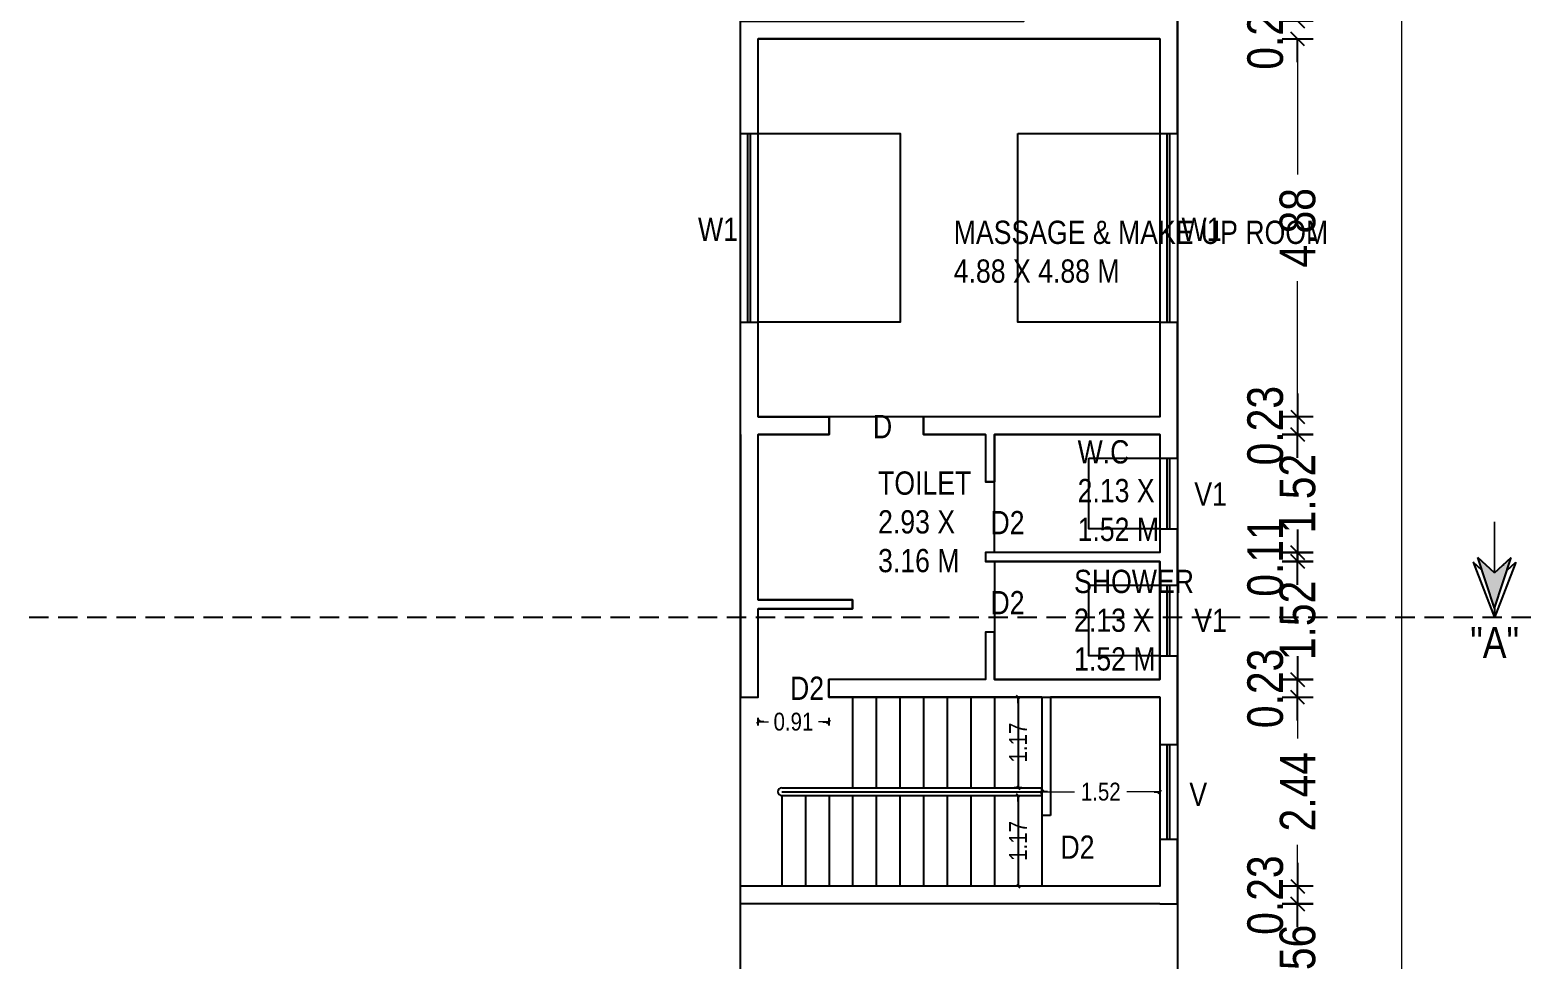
# Model space of a CAD drawing. Header units: metres. Extents: x 1185 to 1291, y 1063 to 1193.
# Drawn here: x 1216.16 to 1235.52, y 1073.34 to 1085.34 of the extents above; entities that cross this region are included whole.
import ezdxf
from ezdxf.enums import TextEntityAlignment as Align

# ---------------------------------------------------------------- set-up
doc = ezdxf.new("R2010")
doc.units = ezdxf.units.M
doc.header["$MEASUREMENT"] = 0
doc.linetypes.add('DASHED', pattern=[0.75, 0.5, -0.25])
doc.linetypes.add('DASHED2', pattern=[0.375, 0.25, -0.125])
doc.layers.add('041 Window Elevation', color=154, linetype='Continuous', lineweight=13)
doc.layers.add('042 Window Glass', color=8, linetype='Continuous', lineweight=25)
for name, color, linetype in [('BLK_2_FLR_0_BLT_UP_AREA', 2, 'Continuous'), ('BLK_2_FLR_0_CARPET_AREA', 2, 'Continuous'), ('BLK_2_FLR_0_EXIT_WIDTH_DOOR', 2, 'Continuous'), ('BLK_2_FLR_0_REGULAR_ROOM_1', 1, 'Continuous'), ('BLK_2_FLR_0_ROOM_1_LIGHT_VENTILATION_1', 1, 'Continuous'), ('BLK_2_FLR_0_WC_BATH', 223, 'Continuous'), ('Grid Line', 8, 'Continuous'), ('TOILET_VENTILATION', 6, 'Continuous')]:
    doc.layers.add(name, color=color, linetype=linetype)
doc.styles.add('Arial', font='swissc.ttf')
doc.styles.get("Standard").update_dxf_attribs({"font": 'swisscb.ttf'})
doc.dimstyles.new('FLOOR DIM BUILDING DIM', dxfattribs={"dimtxt": 0.23, "dimasz": 0.025, "dimexe": 0.075, "dimexo": 0.3, "dimgap": 0.09, "dimtad": 0, "dimzin": 3, "dimdsep": 46, "dimtxsty": 'Arial', "dimblk": 'JM1', "dimcen": -0.09, "dimse1": 1, "dimse2": 1, "dimclrd": 5, "dimclre": 250, "dimclrt": 3, "dimazin": 0, "dimtfac": 0.65, "dimtix": 1, "dimtofl": 0, "dimtmove": 0, "dimatfit": 2, "dimfxl": 0, "dimfrac": 1, "dimtolj": 1, "dimlwd": 18, "dimlwe": -1, "dimarcsym": 0})

# ---------------------------------------------------------------- blocks, each defined once
blk = doc.blocks.new('JM1')
at = {"color": 2}
for p, q in [((0, 2), (0, -2)), ((-3, 0), (0, 0)), ((-0.88, -0.88), (0.88, 0.88))]:
    blk.add_line(p, q, dxfattribs=at)
blk = doc.blocks.new('*D63')
at = {"color": 5, "lineweight": 18}
for p, q in [((1232.51, 1074.164), (1232.51, 1074.264)), ((1232.51, 1072.402), (1232.51, 1072.302))]:
    blk.add_line(p, q, dxfattribs=at)
at = {"layer": 'DEFPOINTS', "color": 0, "lineweight": -3}
for p in [(1230.96, 1074.064), (1232.51, 1074.064), (1230.96, 1072.502)]:
    blk.add_point(p, dxfattribs=at)
at = {"color": 5, "lineweight": 18, "xscale": 0.1, "yscale": 0.1, "zscale": 0.1}
for p, rotation in [((1232.51, 1074.064), 270), ((1232.51, 1072.502), 90)]:
    blk.add_blockref('JM1', p, dxfattribs=dict(at, rotation=rotation))
at = {"color": 3, "lineweight": -3, "insert": (1232.51, 1073.283), "char_height": 0.46, "attachment_point": 5, "rotation": 90, "style": 'Arial'}
blk.add_mtext('\\A1;1.56', dxfattribs=at)
blk = doc.blocks.new('*D91')
at = {"color": 5, "lineweight": 18}
for p, q in [((1232.51, 1074.393), (1232.51, 1074.493)), ((1232.51, 1073.964), (1232.51, 1073.864))]:
    blk.add_line(p, q, dxfattribs=at)
at = {"layer": 'DEFPOINTS', "color": 0, "lineweight": -3}
for p in [(1230.732, 1074.293), (1232.51, 1074.293), (1230.96, 1074.064)]:
    blk.add_point(p, dxfattribs=at)
at = {"color": 5, "lineweight": 18, "xscale": 0.1, "yscale": 0.1, "zscale": 0.1}
for p, rotation in [((1232.51, 1074.293), 270), ((1232.51, 1074.064), 90)]:
    blk.add_blockref('JM1', p, dxfattribs=dict(at, rotation=rotation))
at = {"color": 3, "lineweight": -3, "insert": (1232.094, 1074.178), "char_height": 0.46, "attachment_point": 5, "rotation": 90, "style": 'Arial'}
blk.add_mtext('\\A1;0.23', dxfattribs=at)
blk = doc.blocks.new('*D92')
at = {"color": 5, "lineweight": 18}
for p, q in [((1232.51, 1076.631), (1232.51, 1076.197)), ((1232.51, 1074.393), (1232.51, 1074.827))]:
    blk.add_line(p, q, dxfattribs=at)
at = {"layer": 'DEFPOINTS', "color": 0, "lineweight": -3}
for p in [(1230.732, 1076.731), (1232.51, 1076.731), (1230.732, 1074.293)]:
    blk.add_point(p, dxfattribs=at)
at = {"color": 5, "lineweight": 18, "xscale": 0.1, "yscale": 0.1, "zscale": 0.1}
for p, rotation in [((1232.51, 1076.731), 90), ((1232.51, 1074.293), 270)]:
    blk.add_blockref('JM1', p, dxfattribs=dict(at, rotation=rotation))
at = {"color": 3, "lineweight": -3, "insert": (1232.51, 1075.512), "char_height": 0.46, "attachment_point": 5, "rotation": 90, "style": 'Arial'}
blk.add_mtext('\\A1;2.44', dxfattribs=at)
blk = doc.blocks.new('*D93')
at = {"color": 5, "lineweight": 18}
for p, q in [((1232.51, 1077.06), (1232.51, 1077.16)), ((1232.51, 1076.631), (1232.51, 1076.531))]:
    blk.add_line(p, q, dxfattribs=at)
at = {"layer": 'DEFPOINTS', "color": 0, "lineweight": -3}
for p in [(1230.732, 1076.96), (1232.51, 1076.96), (1230.732, 1076.731)]:
    blk.add_point(p, dxfattribs=at)
at = {"color": 5, "lineweight": 18, "xscale": 0.1, "yscale": 0.1, "zscale": 0.1}
for p, rotation in [((1232.51, 1076.96), 270), ((1232.51, 1076.731), 90)]:
    blk.add_blockref('JM1', p, dxfattribs=dict(at, rotation=rotation))
at = {"color": 3, "lineweight": -3, "insert": (1232.094, 1076.845), "char_height": 0.46, "attachment_point": 5, "rotation": 90, "style": 'Arial'}
blk.add_mtext('\\A1;0.23', dxfattribs=at)
blk = doc.blocks.new('*D94')
at = {"color": 5, "lineweight": 18}
for p, q in [((1232.51, 1078.584), (1232.51, 1078.684)), ((1232.51, 1076.86), (1232.51, 1076.76))]:
    blk.add_line(p, q, dxfattribs=at)
at = {"layer": 'DEFPOINTS', "color": 0, "lineweight": -3}
for p in [(1230.732, 1078.484), (1232.51, 1078.484), (1230.732, 1076.96)]:
    blk.add_point(p, dxfattribs=at)
at = {"color": 5, "lineweight": 18, "xscale": 0.1, "yscale": 0.1, "zscale": 0.1}
for p, rotation in [((1232.51, 1078.484), 270), ((1232.51, 1076.96), 90)]:
    blk.add_blockref('JM1', p, dxfattribs=dict(at, rotation=rotation))
at = {"color": 3, "lineweight": -3, "insert": (1232.51, 1077.722), "char_height": 0.46, "attachment_point": 5, "rotation": 90, "style": 'Arial'}
blk.add_mtext('\\A1;1.52', dxfattribs=at)
blk = doc.blocks.new('*D95')
at = {"color": 5, "lineweight": 18}
for p, q in [((1232.51, 1078.698), (1232.51, 1078.798)), ((1232.51, 1078.384), (1232.51, 1078.284))]:
    blk.add_line(p, q, dxfattribs=at)
at = {"layer": 'DEFPOINTS', "color": 0, "lineweight": -3}
for p in [(1230.732, 1078.598), (1232.51, 1078.598), (1230.732, 1078.484)]:
    blk.add_point(p, dxfattribs=at)
at = {"color": 5, "lineweight": 18, "xscale": 0.1, "yscale": 0.1, "zscale": 0.1}
for p, rotation in [((1232.51, 1078.598), 270), ((1232.51, 1078.484), 90)]:
    blk.add_blockref('JM1', p, dxfattribs=dict(at, rotation=rotation))
at = {"color": 3, "lineweight": -3, "insert": (1232.094, 1078.541), "char_height": 0.46, "attachment_point": 5, "rotation": 90, "style": 'Arial'}
blk.add_mtext('\\A1;0.11', dxfattribs=at)
blk = doc.blocks.new('*D96')
at = {"color": 5, "lineweight": 18}
for p, q in [((1232.51, 1080.222), (1232.51, 1080.322)), ((1232.51, 1078.498), (1232.51, 1078.398))]:
    blk.add_line(p, q, dxfattribs=at)
at = {"layer": 'DEFPOINTS', "color": 0, "lineweight": -3}
for p in [(1230.732, 1080.122), (1232.51, 1080.122), (1230.732, 1078.598)]:
    blk.add_point(p, dxfattribs=at)
at = {"color": 5, "lineweight": 18, "xscale": 0.1, "yscale": 0.1, "zscale": 0.1}
for p, rotation in [((1232.51, 1080.122), 270), ((1232.51, 1078.598), 90)]:
    blk.add_blockref('JM1', p, dxfattribs=dict(at, rotation=rotation))
at = {"color": 3, "lineweight": -3, "insert": (1232.51, 1079.36), "char_height": 0.46, "attachment_point": 5, "rotation": 90, "style": 'Arial'}
blk.add_mtext('\\A1;1.52', dxfattribs=at)
blk = doc.blocks.new('*D97')
at = {"color": 5, "lineweight": 18}
for p, q in [((1232.51, 1080.45), (1232.51, 1080.55)), ((1232.51, 1080.022), (1232.51, 1079.922))]:
    blk.add_line(p, q, dxfattribs=at)
at = {"layer": 'DEFPOINTS', "color": 0, "lineweight": -3}
for p in [(1230.732, 1080.35), (1232.51, 1080.35), (1230.732, 1080.122)]:
    blk.add_point(p, dxfattribs=at)
at = {"color": 5, "lineweight": 18, "xscale": 0.1, "yscale": 0.1, "zscale": 0.1}
for p, rotation in [((1232.51, 1080.35), 270), ((1232.51, 1080.122), 90)]:
    blk.add_blockref('JM1', p, dxfattribs=dict(at, rotation=rotation))
at = {"color": 3, "lineweight": -3, "insert": (1232.094, 1080.236), "char_height": 0.46, "attachment_point": 5, "rotation": 90, "style": 'Arial'}
blk.add_mtext('\\A1;0.23', dxfattribs=at)
blk = doc.blocks.new('*D98')
at = {"color": 5, "lineweight": 18}
for p, q in [((1232.51, 1085.127), (1232.51, 1083.479)), ((1232.51, 1080.45), (1232.51, 1082.099))]:
    blk.add_line(p, q, dxfattribs=at)
at = {"layer": 'DEFPOINTS', "color": 0, "lineweight": -3}
for p in [(1230.732, 1085.227), (1232.51, 1085.227), (1230.732, 1080.35)]:
    blk.add_point(p, dxfattribs=at)
at = {"color": 5, "lineweight": 18, "xscale": 0.1, "yscale": 0.1, "zscale": 0.1}
for p, rotation in [((1232.51, 1085.227), 90), ((1232.51, 1080.35), 270)]:
    blk.add_blockref('JM1', p, dxfattribs=dict(at, rotation=rotation))
at = {"color": 3, "lineweight": -3, "insert": (1232.51, 1082.789), "char_height": 0.46, "attachment_point": 5, "rotation": 90, "style": 'Arial'}
blk.add_mtext('\\A1;4.88', dxfattribs=at)
blk = doc.blocks.new('*D99')
at = {"color": 5, "lineweight": 18}
for p, q in [((1232.51, 1085.556), (1232.51, 1085.656)), ((1232.51, 1085.127), (1232.51, 1085.027))]:
    blk.add_line(p, q, dxfattribs=at)
at = {"layer": 'DEFPOINTS', "color": 0, "lineweight": -3}
for p in [(1230.732, 1085.456), (1232.51, 1085.456), (1230.732, 1085.227)]:
    blk.add_point(p, dxfattribs=at)
at = {"color": 5, "lineweight": 18, "xscale": 0.1, "yscale": 0.1, "zscale": 0.1}
for p, rotation in [((1232.51, 1085.456), 270), ((1232.51, 1085.227), 90)]:
    blk.add_blockref('JM1', p, dxfattribs=dict(at, rotation=rotation))
at = {"color": 3, "lineweight": -3, "insert": (1232.094, 1085.342), "char_height": 0.46, "attachment_point": 5, "rotation": 90, "style": 'Arial'}
blk.add_mtext('\\A1;0.23', dxfattribs=at)
blk = doc.blocks.new('*D64')
at = {"color": 5, "lineweight": 18}
for p, q in [((1233.852, 1114.617), (1233.852, 1091.782)), ((1233.852, 1067.268), (1233.852, 1090.102))]:
    blk.add_line(p, q, dxfattribs=at)
at = {"layer": 'DEFPOINTS', "color": 0, "lineweight": -3}
for p in [(1230.96, 1114.717), (1230.96, 1067.168), (1233.852, 1067.168)]:
    blk.add_point(p, dxfattribs=at)
at = {"color": 5, "lineweight": 18, "xscale": 0.1, "yscale": 0.1, "zscale": 0.1}
for p, rotation in [((1233.852, 1114.717), 90), ((1233.852, 1067.168), 270)]:
    blk.add_blockref('JM1', p, dxfattribs=dict(at, rotation=rotation))
at = {"color": 3, "lineweight": -3, "insert": (1233.852, 1090.942), "char_height": 0.46, "attachment_point": 5, "rotation": 90, "style": 'Arial'}
blk.add_mtext('\\A1;47.55', dxfattribs=at)
blk = doc.blocks.new('SECTION CUT POINTER')
h = blk.add_hatch(color=256)
h.dxf.hatch_style = 1
h.paths.add_polyline_path([(0, 0.55), (-0.261, -0.24), (0, 0), (0.261, -0.24)])
at = {"linetype": 'Continuous', "ltscale": 250}
for p, q in [((-0.334, -0.167), (0, 0.7)), ((0, 0.55), (-0.261, -0.24)), ((0.334, -0.167), (0, 0.7)), ((0, 0.55), (0.261, -0.24)), ((0, 0), (-0.261, -0.24)), ((0, 0), (0.261, -0.24)), ((-0.193, -0.037), (-0.334, -0.167)), ((-0.146, -0.134), (-0.13, -0.119)), ((0.193, -0.037), (0.334, -0.167))]:
    blk.add_line(p, q, dxfattribs=at)
blk.add_line((0, 0.55), (0, 0.7))
at = {"const_width": 0.03}
blk.add_lwpolyline([(0, 0), (0, -0.8)], dxfattribs=at)
blk = doc.blocks.new('*D216')
at = {"color": 5, "linetype": 'Continuous', "lineweight": 18}
for p, q in [((1228.903, 1075.437), (1228.903, 1075.216)), ((1228.903, 1074.318), (1228.903, 1074.539))]:
    blk.add_line(p, q, dxfattribs=at)
at = {"layer": 'DEFPOINTS', "color": 0, "lineweight": -3}
for p in [(1228.903, 1075.462), (1228.903, 1074.293), (1228.903, 1074.293)]:
    blk.add_point(p, dxfattribs=at)
at = {"color": 5, "lineweight": 18, "xscale": 0.025, "yscale": 0.025, "zscale": 0.025}
for p, rotation in [((1228.903, 1075.462), 90), ((1228.903, 1074.293), 270)]:
    blk.add_blockref('JM1', p, dxfattribs=dict(at, rotation=rotation))
at = {"color": 3, "lineweight": -3, "insert": (1228.903, 1074.877), "char_height": 0.23, "attachment_point": 5, "rotation": 90, "style": 'Arial'}
blk.add_mtext('\\A1;1.17', dxfattribs=at)
blk = doc.blocks.new('*D217')
at = {"color": 5, "linetype": 'Continuous', "lineweight": 18}
for p, q in [((1228.903, 1076.706), (1228.903, 1076.485)), ((1228.903, 1075.587), (1228.903, 1075.808))]:
    blk.add_line(p, q, dxfattribs=at)
at = {"layer": 'DEFPOINTS', "color": 0, "lineweight": -3}
for p in [(1228.903, 1076.731), (1228.903, 1076.731), (1228.903, 1075.562)]:
    blk.add_point(p, dxfattribs=at)
at = {"color": 5, "lineweight": 18, "xscale": 0.025, "yscale": 0.025, "zscale": 0.025}
for p, rotation in [((1228.903, 1076.731), 90), ((1228.903, 1075.562), 270)]:
    blk.add_blockref('JM1', p, dxfattribs=dict(at, rotation=rotation))
at = {"color": 3, "lineweight": -3, "insert": (1228.903, 1076.146), "char_height": 0.23, "attachment_point": 5, "rotation": 90, "style": 'Arial'}
blk.add_mtext('\\A1;1.17', dxfattribs=at)
blk = doc.blocks.new('*D218')
at = {"color": 5, "linetype": 'Continuous', "lineweight": 18}
for p, q in [((1229.233, 1075.512), (1229.632, 1075.512)), ((1230.707, 1075.512), (1230.308, 1075.512))]:
    blk.add_line(p, q, dxfattribs=at)
at = {"layer": 'DEFPOINTS', "color": 0, "lineweight": -3}
for p in [(1229.208, 1075.512), (1230.732, 1075.512), (1230.732, 1075.512)]:
    blk.add_point(p, dxfattribs=at)
at = {"color": 5, "lineweight": 18, "xscale": 0.025, "yscale": 0.025, "zscale": 0.025, "rotation": 180}
blk.add_blockref('JM1', (1229.208, 1075.512), dxfattribs=at)
at = {"color": 5, "lineweight": 18, "xscale": 0.025, "yscale": 0.025, "zscale": 0.025}
blk.add_blockref('JM1', (1230.732, 1075.512), dxfattribs=at)
at = {"color": 3, "lineweight": -3, "insert": (1229.97, 1075.512), "char_height": 0.23, "attachment_point": 5, "style": 'Arial'}
blk.add_mtext('\\A1;1.52', dxfattribs=at)
blk = doc.blocks.new('*D294')
at = {"layer": 'BLK_2_FLR_0_EXIT_WIDTH_DOOR', "color": 5, "linetype": 'Continuous', "lineweight": 18}
for p, q in [((1225.575, 1076.415), (1225.683, 1076.415)), ((1226.435, 1076.415), (1226.327, 1076.415))]:
    blk.add_line(p, q, dxfattribs=at)
at = {"layer": 'DEFPOINTS', "color": 0, "lineweight": -3}
for p in [(1225.55, 1076.731), (1226.46, 1076.731), (1225.55, 1076.415)]:
    blk.add_point(p, dxfattribs=at)
at = {"layer": 'BLK_2_FLR_0_EXIT_WIDTH_DOOR', "color": 5, "lineweight": 18, "xscale": 0.025, "yscale": 0.025, "zscale": 0.025, "rotation": 180}
blk.add_blockref('JM1', (1225.55, 1076.415), dxfattribs=at)
at = {"layer": 'BLK_2_FLR_0_EXIT_WIDTH_DOOR', "color": 5, "lineweight": 18, "xscale": 0.025, "yscale": 0.025, "zscale": 0.025}
blk.add_blockref('JM1', (1226.46, 1076.415), dxfattribs=at)
at = {"layer": 'BLK_2_FLR_0_EXIT_WIDTH_DOOR', "color": 3, "lineweight": -3, "insert": (1226.005, 1076.415), "char_height": 0.23, "attachment_point": 5, "style": 'Arial'}
blk.add_mtext('\\A1;0.91', dxfattribs=at)

msp = doc.modelspace()

# ---------------------------------------------------------------- linework, layer by layer
at = {"ltscale": 5}
for p, q in [((1225.322, 1084.008), (1225.322, 1085.456)), ((1230.96, 1084.008), (1230.96, 1085.456)), ((1230.732, 1085.227), (1225.55, 1085.227)), ((1225.55, 1084.008), (1225.55, 1085.227)), ((1230.732, 1085.227), (1230.732, 1084.008)), ((1225.322, 1084.008), (1225.55, 1084.008)), ((1230.732, 1084.008), (1230.96, 1084.008)), ((1225.322, 1080.122), (1225.322, 1081.57)), ((1225.322, 1081.57), (1225.55, 1081.57)), ((1225.55, 1080.35), (1225.55, 1081.57)), ((1230.732, 1081.57), (1230.732, 1080.35)), ((1230.732, 1081.57), (1230.96, 1081.57)), ((1230.96, 1079.815), (1230.96, 1081.57)), ((1230.732, 1080.35), (1227.684, 1080.35)), ((1227.684, 1080.122), (1227.684, 1080.35)), ((1228.484, 1080.122), (1227.684, 1080.122)), ((1228.484, 1080.122), (1228.484, 1079.512)), ((1230.732, 1080.122), (1228.598, 1080.122)), ((1228.598, 1080.122), (1228.598, 1079.512)), ((1230.732, 1080.122), (1230.732, 1079.815)), ((1230.732, 1079.815), (1230.96, 1079.815)), ((1228.598, 1079.512), (1228.484, 1079.512)), ((1230.732, 1078.905), (1230.732, 1078.598)), ((1230.732, 1078.905), (1230.96, 1078.905)), ((1230.96, 1078.177), (1230.96, 1078.905)), ((1228.484, 1078.598), (1228.484, 1078.484)), ((1230.732, 1078.598), (1228.484, 1078.598)), ((1230.732, 1078.484), (1228.484, 1078.484)), ((1230.732, 1078.484), (1230.732, 1078.177)), ((1230.732, 1078.177), (1230.96, 1078.177)), ((1228.484, 1077.569), (1228.484, 1076.96)), ((1228.598, 1077.569), (1228.484, 1077.569)), ((1228.598, 1077.569), (1228.598, 1076.96)), ((1230.732, 1077.267), (1230.732, 1076.96)), ((1230.732, 1077.267), (1230.96, 1077.267)), ((1230.96, 1076.122), (1230.96, 1077.267)), ((1228.484, 1076.96), (1226.46, 1076.96)), ((1230.732, 1076.96), (1228.598, 1076.96)), ((1229.208, 1076.731), (1226.46, 1076.731)), ((1229.208, 1076.731), (1229.208, 1075.207)), ((1229.322, 1076.731), (1229.322, 1075.207)), ((1230.732, 1076.731), (1229.322, 1076.731)), ((1230.732, 1076.731), (1229.322, 1076.731)), ((1230.732, 1076.731), (1230.732, 1076.122)), ((1230.732, 1076.122), (1230.96, 1076.122)), ((1225.855, 1075.562), (1229.208, 1075.562)), ((1225.855, 1075.512), (1229.208, 1075.512)), ((1225.855, 1075.462), (1225.855, 1074.293)), ((1225.855, 1075.462), (1229.208, 1075.462)), ((1226.16, 1075.462), (1226.16, 1074.293)), ((1226.465, 1075.462), (1226.465, 1074.293)), ((1226.769, 1075.462), (1226.769, 1074.293)), ((1227.074, 1075.462), (1227.074, 1074.293)), ((1227.379, 1075.462), (1227.379, 1074.293)), ((1229.322, 1075.207), (1229.208, 1075.207)), ((1230.732, 1074.902), (1230.732, 1074.293)), ((1230.732, 1074.902), (1230.96, 1074.902)), ((1230.96, 1074.064), (1230.96, 1074.902)), ((1229.208, 1074.293), (1225.322, 1074.293)), ((1225.322, 1074.064), (1225.322, 1074.293)), ((1229.322, 1074.293), (1229.208, 1074.293)), ((1230.732, 1074.293), (1229.322, 1074.293)), ((1230.732, 1074.064), (1225.322, 1074.064)), ((1230.732, 1074.064), (1230.96, 1074.064)), ((1230.96, 1074.064), (1230.96, 1067.168))]:
    msp.add_line(p, q, dxfattribs=at)
at = {"linetype": 'DASHED2', "ltscale": 50}
for p, q in [((1226.769, 1076.731), (1226.769, 1075.562)), ((1227.074, 1076.731), (1227.074, 1075.562)), ((1227.379, 1076.731), (1227.379, 1075.562)), ((1227.684, 1076.731), (1227.684, 1075.562)), ((1227.989, 1076.731), (1227.989, 1075.562)), ((1228.293, 1076.731), (1228.293, 1075.562)), ((1228.598, 1076.731), (1228.598, 1075.562)), ((1228.903, 1076.731), (1228.903, 1075.562)), ((1229.208, 1076.731), (1229.208, 1075.512)), ((1229.208, 1075.512), (1229.208, 1074.293)), ((1227.684, 1075.462), (1227.684, 1074.293)), ((1227.989, 1075.462), (1227.989, 1074.293)), ((1228.293, 1075.462), (1228.293, 1074.293)), ((1228.598, 1075.462), (1228.598, 1074.293)), ((1228.903, 1075.462), (1228.903, 1074.293))]:
    msp.add_line(p, q, dxfattribs=at)
at = {"ltscale": 5}
for points in [[(1225.55, 1080.35), (1226.465, 1080.35), (1226.465, 1080.122), (1225.55, 1080.122)], [(1225.322, 1080.122), (1225.322, 1076.731), (1225.55, 1076.731), (1225.55, 1077.874)], [(1225.55, 1077.988), (1225.55, 1080.122)], [(1225.55, 1077.988), (1226.769, 1077.988), (1226.769, 1077.874), (1225.55, 1077.874)], [(1226.46, 1076.731), (1226.46, 1076.96)]]:
    msp.add_lwpolyline(points, dxfattribs=at)
msp.add_arc((1225.855, 1075.512), 0.05, 90, 270, dxfattribs=at)
at = {"layer": '041 Window Elevation', "ltscale": 5}
for p, q in [((1225.322, 1081.57), (1225.322, 1084.008)), ((1225.55, 1081.57), (1225.55, 1084.008)), ((1230.732, 1081.57), (1230.732, 1084.008)), ((1230.96, 1081.57), (1230.96, 1084.008)), ((1230.732, 1078.905), (1230.732, 1079.815)), ((1230.96, 1078.905), (1230.96, 1079.815)), ((1230.732, 1077.267), (1230.732, 1078.177)), ((1230.96, 1077.267), (1230.96, 1078.177)), ((1230.732, 1074.902), (1230.732, 1076.122)), ((1230.96, 1074.902), (1230.96, 1076.122))]:
    msp.add_line(p, q, dxfattribs=at)
at = {"layer": '042 Window Glass', "ltscale": 5}
for p, q in [((1225.417, 1081.57), (1225.417, 1084.008)), ((1225.449, 1081.57), (1225.449, 1084.008)), ((1230.827, 1081.57), (1230.827, 1084.008)), ((1230.859, 1081.57), (1230.859, 1084.008)), ((1230.827, 1074.902), (1230.827, 1076.122)), ((1230.859, 1074.902), (1230.859, 1076.122))]:
    msp.add_line(p, q, dxfattribs=at)
at = {"layer": '042 Window Glass', "linetype": 'DASHED', "ltscale": 8}
for p, q in [((1230.827, 1078.905), (1230.827, 1079.815)), ((1230.859, 1078.905), (1230.859, 1079.815)), ((1230.827, 1077.267), (1230.827, 1078.177)), ((1230.859, 1077.267), (1230.859, 1078.177))]:
    msp.add_line(p, q, dxfattribs=at)
at = {"layer": 'BLK_2_FLR_0_BLT_UP_AREA', "color": 2, "ltscale": 1.5}
msp.add_lwpolyline([(1230.96, 1067.168), (1223.264, 1067.168), (1223.264, 1072.502), (1225.322, 1072.502), (1225.322, 1085.456), (1228.979, 1085.456), (1228.979, 1090.226), (1225.322, 1090.226), (1225.322, 1114.717), (1230.96, 1114.717)], close=True, dxfattribs=at)
at = {"layer": 'BLK_2_FLR_0_CARPET_AREA', "color": 2, "ltscale": 1.5}
msp.add_lwpolyline([(1225.55, 1076.731), (1225.55, 1077.874), (1226.769, 1077.874), (1226.769, 1077.988), (1225.55, 1077.988), (1225.55, 1080.122), (1226.465, 1080.122), (1226.465, 1080.35), (1225.55, 1080.35), (1225.55, 1085.227), (1230.732, 1085.227), (1230.732, 1080.35), (1227.684, 1080.35), (1227.684, 1080.122), (1228.484, 1080.122), (1228.484, 1079.512), (1228.598, 1079.512), (1228.598, 1080.122), (1230.732, 1080.122), (1230.732, 1078.598), (1228.484, 1078.598), (1228.484, 1078.484), (1230.732, 1078.484), (1230.732, 1076.96), (1228.598, 1076.96), (1228.598, 1077.569), (1228.484, 1077.569), (1228.484, 1076.96), (1226.46, 1076.96), (1226.46, 1076.731), (1230.732, 1076.731), (1230.732, 1074.293), (1225.322, 1074.293), (1225.322, 1076.731), (1225.55, 1076.731)], dxfattribs=at)
at = {"layer": 'BLK_2_FLR_0_REGULAR_ROOM_1', "color": 1, "lineweight": -3}
msp.add_lwpolyline([(1230.732, 1080.35), (1225.55, 1080.35), (1225.55, 1085.227), (1230.732, 1085.227)], close=True, dxfattribs=at)
at = {"layer": 'BLK_2_FLR_0_ROOM_1_LIGHT_VENTILATION_1', "lineweight": -3}
for points in [[(1225.55, 1084.008), (1227.38, 1084.008), (1227.38, 1081.57), (1225.55, 1081.57)], [(1228.902, 1084.008), (1230.732, 1084.008), (1230.732, 1081.57), (1228.902, 1081.57)]]:
    msp.add_lwpolyline(points, close=True, dxfattribs=at)
at = {"layer": 'BLK_2_FLR_0_WC_BATH', "lineweight": -3}
for points in [[(1230.732, 1078.598), (1228.598, 1078.598), (1228.598, 1080.122), (1230.732, 1080.122)], [(1228.598, 1076.96), (1230.732, 1076.96), (1230.732, 1078.484), (1228.598, 1078.484)]]:
    msp.add_lwpolyline(points, close=True, dxfattribs=at)
at = {"layer": 'Grid Line', "linetype": 'DASHED2'}
msp.add_line((1235.52, 1077.759), (1184.697, 1077.759), dxfattribs=at)
at = {"layer": 'TOILET_VENTILATION', "ltscale": 1.5}
for points in [[(1229.817, 1079.815), (1230.732, 1079.815), (1230.732, 1078.905), (1229.817, 1078.905)], [(1229.817, 1078.177), (1230.732, 1078.177), (1230.732, 1077.267), (1229.817, 1077.267)]]:
    msp.add_lwpolyline(points, close=True, dxfattribs=at)

# ---------------------------------------------------------------- block references
at = {"xscale": 0.8240964809584905, "yscale": 0.8240964809584905, "zscale": 0.8240964809584905, "rotation": 180}
msp.add_blockref('SECTION CUT POINTER', (1235.049, 1078.336), dxfattribs=at)

# ---------------------------------------------------------------- texts
at = {"style": 'Arial'}
msp.add_text('"A"', height=0.4, dxfattribs=at).set_placement((1235.051, 1077.439), align=Align.MIDDLE_CENTER)
at = {"char_height": 0.3, "attachment_point": 1}
for s, insert in [('\\A1;{\\fSwis721 Cn BT|b0|i0|c0|p34;W1}', (1224.774, 1082.919)), ('\\A1;{\\fSwis721 Cn BT|b0|i0|c0|p34;MASSAGE & MAKE UP ROOM \\P4.88 X 4.88 M}', (1228.073, 1082.881)), ('\\A1;{\\fSwis721 Cn BT|b0|i0|c0|p34;W1}', (1231.012, 1082.919)), ('\\A1;{\\fSwis721 Cn BT|b0|i0|c0|p34;D}', (1227.031, 1080.373)), ('\\A1;{\\fSwis721 Cn BT|b0|i0|c0|p34;W.C\\P2.13 X \\P1.52 M}', (1229.671, 1080.048)), ('\\A1;{\\fSwis721 Cn BT|b0|i0|c0|p34;TOILET\\P2.93 X \\P3.16 M}', (1227.097, 1079.645)), ('\\A1;{\\fSwis721 Cn BT|b0|i0|c0|p34;V1}', (1231.177, 1079.503)), ('\\A1;{\\fSwis721 Cn BT|b0|i0|c0|p34;D2}', (1228.547, 1079.135)), ('\\A1;{\\fSwis721 Cn BT|b0|i0|c0|p34;SHOWER\\P2.13 X \\P1.52 M}', (1229.626, 1078.376)), ('\\A1;{\\fSwis721 Cn BT|b0|i0|c0|p34;D2}', (1228.547, 1078.102)), ('\\A1;{\\fSwis721 Cn BT|b0|i0|c0|p34;V1}', (1231.177, 1077.873)), ('\\A1;{\\fSwis721 Cn BT|b0|i0|c0|p34;D2}', (1225.961, 1076.997)), ('\\A1;{\\fSwis721 Cn BT|b0|i0|c0|p34;V}', (1231.113, 1075.628)), ('\\A1;{\\fSwis721 Cn BT|b0|i0|c0|p34;D2}', (1229.45, 1074.947))]:
    msp.add_mtext(s, dxfattribs=dict(at, insert=insert))

# ---------------------------------------------------------------- dimensions: what is measured, and where the dimension line sits
at = {"color": 3, "lineweight": -3}
for base, p1, p2, override, picture, middle in [((1233.852, 1067.168), (1230.96, 1114.717), (1230.96, 1067.168), {"dimscale": 2, "dimasz": 0.05, "dimpost": '\\X', "dimtmove": 1}, '*D64', (1233.852, 1090.942)), ((1232.51, 1085.456), (1230.732, 1085.227), (1230.732, 1085.456), {"dimscale": 2, "dimasz": 0.05, "dimtad": 1, "dimpost": '\\X'}, '*D99', (1232.094, 1085.342)), ((1232.51, 1085.227), (1230.732, 1080.35), (1230.732, 1085.227), {"dimscale": 2, "dimasz": 0.05, "dimpost": '\\X', "dimtmove": 1}, '*D98', (1232.51, 1082.789)), ((1232.51, 1080.35), (1230.732, 1080.122), (1230.732, 1080.35), {"dimscale": 2, "dimasz": 0.05, "dimtad": 1, "dimpost": '\\X'}, '*D97', (1232.094, 1080.236)), ((1232.51, 1080.122), (1230.732, 1078.598), (1230.732, 1080.122), {"dimscale": 2, "dimasz": 0.05, "dimpost": '\\X', "dimtmove": 1}, '*D96', (1232.51, 1079.36)), ((1232.51, 1078.598), (1230.732, 1078.484), (1230.732, 1078.598), {"dimscale": 2, "dimasz": 0.05, "dimtad": 1, "dimpost": '\\X'}, '*D95', (1232.094, 1078.541)), ((1232.51, 1078.484), (1230.732, 1076.96), (1230.732, 1078.484), {"dimscale": 2, "dimasz": 0.05, "dimpost": '\\X', "dimtmove": 1}, '*D94', (1232.51, 1077.722)), ((1232.51, 1076.96), (1230.732, 1076.731), (1230.732, 1076.96), {"dimscale": 2, "dimasz": 0.05, "dimtad": 1, "dimpost": '\\X'}, '*D93', (1232.094, 1076.845)), ((1232.51, 1076.731), (1230.732, 1074.293), (1230.732, 1076.731), {"dimscale": 2, "dimasz": 0.05, "dimpost": '\\X', "dimtmove": 1}, '*D92', (1232.51, 1075.512)), ((1232.51, 1074.293), (1230.96, 1074.064), (1230.732, 1074.293), {"dimscale": 2, "dimasz": 0.05, "dimtad": 1, "dimpost": '\\X'}, '*D91', (1232.094, 1074.178)), ((1232.51, 1074.064), (1230.96, 1072.502), (1230.96, 1074.064), {"dimscale": 2, "dimasz": 0.05, "dimpost": '\\X', "dimtmove": 1}, '*D63', (1232.51, 1073.283))]:
    dim = msp.add_linear_dim(base=base, p1=p1, p2=p2, angle=270, dimstyle='FLOOR DIM BUILDING DIM', override=override, dxfattribs=at)
    dim.commit()
    dim.dimension.update_dxf_attribs({"geometry": picture, "text_midpoint": middle})
at = {"lineweight": -3}
for base, p1, p2, picture, middle in [((1228.903, 1076.731), (1228.903, 1075.562), (1228.903, 1076.731), '*D217', (1228.903, 1076.146)), ((1228.903, 1074.293), (1228.903, 1075.462), (1228.903, 1074.293), '*D216', (1228.903, 1074.877))]:
    dim = msp.add_linear_dim(base=base, p1=p1, p2=p2, angle=90, dimstyle='FLOOR DIM BUILDING DIM', override={"dimpost": '\\X', "dimtfillclr": 256}, dxfattribs=at)
    dim.commit()
    dim.dimension.update_dxf_attribs({"geometry": picture, "text_midpoint": middle})
dim = msp.add_linear_dim(base=(1230.732, 1075.512), p1=(1229.208, 1075.512), p2=(1230.732, 1075.512), dimstyle='FLOOR DIM BUILDING DIM', override={"dimpost": '\\X', "dimtfillclr": 256}, dxfattribs=at)
dim.commit()
dim.dimension.update_dxf_attribs({"geometry": '*D218', "text_midpoint": (1229.97, 1075.512)})
at = {"layer": 'BLK_2_FLR_0_EXIT_WIDTH_DOOR', "lineweight": -3}
dim = msp.add_linear_dim(base=(1225.55, 1076.415), p1=(1226.46, 1076.731), p2=(1225.55, 1076.731), angle=180, dimstyle='FLOOR DIM BUILDING DIM', override={"dimpost": '\\X', "dimtfillclr": 256}, dxfattribs=at)
dim.commit()
dim.dimension.update_dxf_attribs({"geometry": '*D294', "text_midpoint": (1226.005, 1076.415)})

doc.saveas('drawing.dxf')
